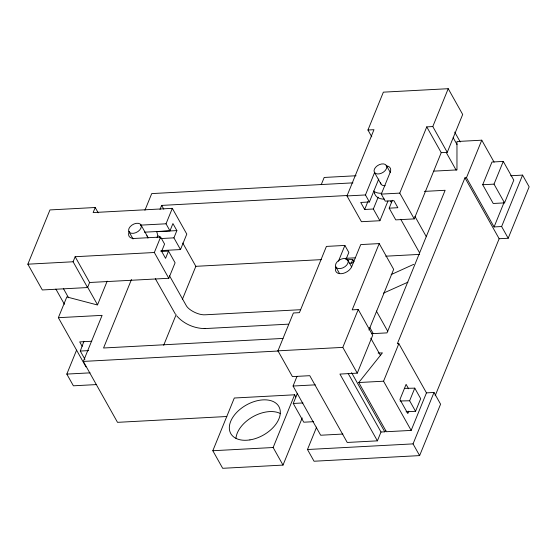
<?xml version="1.0" encoding="UTF-8"?>
<svg xmlns="http://www.w3.org/2000/svg" width="557" height="557" viewBox="0 0 557 557"><rect width="100%" height="100%" fill="white"/><g stroke="black" fill="none" stroke-linecap="round" stroke-linejoin="round"><path stroke-width="0.84" d="M84.936 359.335L80.292 351.049L83.933 341.302M89.614 282.496L168.792 278.277L154.331 252.502L75.153 256.721L89.614 282.496L87.56 287.544L42.311 289.96L27.85 264.185L49.963 209.926L95.205 207.51L98.185 212.816M87.56 287.544L73.092 261.769L75.153 256.721M95.205 207.51L93.151 212.558L172.329 208.339L186.79 234.107L180.496 249.564L160.91 250.608M85.973 366.896L58.36 317.692L66.819 296.944L97.475 304.985L107.181 281.16M96.653 384.567L73.385 385.806L66.812 374.088L76.567 350.151M226.817 416.504L117.513 422.338L83.327 361.416L102.098 315.359L58.36 317.692M144.924 210.268L151.72 193.592L352.943 182.856M131.459 279.517L103.553 347.993L282.998 338.426M160.019 209.432L161.655 205.408L347.164 195.514M154.331 252.502L160.632 237.045L134.237 238.452A9.051 5.667 -29.3 0 1 129.44 231.378M144.43 232.185L169.976 230.821L166.028 223.796L172.329 208.339M169.976 230.821L172.928 223.566L176.875 230.598L173.916 237.853L180.496 249.564M160.855 251.506L168.52 251.103L165.561 258.357L161.621 251.325L164.573 244.07L160.632 237.045M168.792 278.277L175.093 262.813L168.52 251.103M163.674 345.27L176.144 314.656M182.383 299.353L195.841 266.323L182.759 243.005M302.214 417.959L283.012 465.088L222.682 468.305L212.823 450.731L234.302 398.011L294.632 394.795L295.864 396.988M321.25 184.645L324.181 177.46L356.062 175.754M348.216 373.587L381.002 432.016L377.402 440.852L347.241 442.46L309.769 375.683L292.425 376.609L277.957 350.833L293.386 312.978L299.415 312.658L326.416 246.41L344.887 245.428L348.835 252.453L345.939 259.555M371.777 136.834L367.947 130.011L383.369 92.156L448.225 88.695L462.686 114.47L447.257 152.326L441.228 152.646L426.766 126.871L432.796 126.55L447.257 152.326M387.957 201.007L379.923 220.725L361.444 221.707L346.983 195.939L373.977 129.69L367.947 130.011M338.461 261.198L344.887 245.428M379.923 220.725L373.343 209.007L364.675 209.474L360.727 202.442L369.402 201.982L365.455 194.95L374.457 172.865A9.051 5.667 -29.3 0 1 374.652 172.433M364.675 209.474L367.885 201.585M342.91 434.049L320.672 435.233L293.066 386.029L296.951 376.483M369.402 201.982L378.398 179.897A9.051 5.667 -29.3 0 1 378.823 179.027M283.012 465.088L273.146 447.515L294.632 394.795M313.466 421.691L303.767 422.206L293.254 403.463L297.403 393.277M351.168 263.426L352.776 259.485L346.705 259.806M373.343 209.007L378.168 197.178M392.393 200.276L389.183 208.165L397.851 207.698L393.91 200.673L385.235 201.133L381.294 194.108L390.29 172.022M335.892 267.506A9.051 5.667 -29.3 0 0 341.107 273.71A9.051 5.667 -29.3 0 0 351.725 266.664L360.727 244.579L379.199 243.597L352.205 309.845L358.235 309.518L372.703 335.293L357.274 373.148L339.93 374.074L377.402 440.852M389.183 208.165L395.755 219.876L414.234 218.894L399.766 193.119L426.766 126.871M357.274 373.148L342.813 347.38L358.235 309.518M432.796 126.55L448.225 88.695M464.963 177.808L499.149 238.73L508.193 238.25L501.62 226.532L494.08 226.936L466.467 177.732L464.963 177.808L397.343 343.746L398.854 343.662L426.46 392.866L434.007 392.469L440.58 404.18L419.623 455.605L314.051 461.231L307.478 449.52L316.62 427.087M368.943 330.029L393.66 269.365L379.199 243.597M414.234 218.894L441.228 152.646M378.106 353.103L382.408 352.873L358.757 382.527L386.363 431.731L411.163 430.408L383.557 381.204L398.854 343.662M466.467 177.732L481.77 140.19L456.97 141.513L456.963 169.906L433.729 171.145M482.71 184.736L491.963 162.024L503.277 161.419L513.791 180.162L504.538 202.88L493.224 203.479L482.71 184.736L494.017 184.13L504.538 202.88M494.017 184.13L503.277 161.419M406.053 411.811L415.543 411.31L409.632 400.762L414.77 388.145L404.333 388.389M408.796 411.163L407.821 413.559L399.933 399.501L406.102 384.358L408.594 388.793M415.543 411.31L420.688 398.687L414.77 388.145M411.163 430.408L426.46 392.866M494.08 226.936L504.169 202.17M419.623 455.605L413.05 443.887L434.007 392.469M501.62 226.532L522.577 175.107L510.63 175.747M435.142 395.804L499.149 238.73M508.193 238.25L529.15 186.825L522.577 175.107M381.002 432.016L384.776 431.814L385.848 430.464M413.726 264.324L391.16 274.58M383.46 293.142L407.919 282.176M424.316 191.399L445.127 190.285L387.018 332.877L371.415 333.713M346.983 195.939L365.455 194.95M381.294 194.108L399.766 193.119M140.489 225.153L166.028 223.796M156.44 231.684L176.875 230.598M160.298 238.577L173.916 237.853M27.85 264.185L73.092 261.769M195.841 266.323L321.542 259.618M345.813 258.323L355.345 257.814M385.688 256.199L419.498 254.396M300.669 309.699L205.651 314.768C198.696 315.499 188.245 309.943 186.031 305.215L169.502 275.764M288.435 324.16L204.885 328.581M91.773 341.246L79.707 341.894L82.199 346.329M80.292 351.049L88.667 350.604M277.957 350.833L342.813 347.38M83.327 361.416L278.486 351.007M66.812 374.088L90.081 372.849M293.066 386.029L315.297 384.845M358.757 382.527L383.557 381.204M293.254 403.463L302.945 402.941M212.823 450.731L273.146 447.515M307.478 449.52L413.05 443.887M400.058 400.984L409.632 400.762M176.75 315.889C183.587 323.742 193.94 328.31 204.301 328.574M204.21 328.574L204.976 328.581M175.427 314.197L155.319 278.674M481.77 140.19L494.087 162.143M454.707 132.086L460.249 141.951M453.175 137.683L457.012 144.514M446.366 152.702L456.155 170.157M386.433 165.589A6.893 4.324 -29.3 0 1 379.171 173.888A6.893 4.324 -29.3 0 1 375.599 167.316A6.893 4.324 -29.3 0 1 386.433 165.589L390.13 172.176M414.937 216.388L426.377 236.774M374.374 172.273L380.946 183.991M390.589 201.174L391.439 202.685M400.762 219.298L419.407 252.523M352.776 259.485L354.008 261.679M347.867 260.23A6.893 4.324 -29.3 0 1 340.606 268.53A6.893 4.324 -29.3 0 1 337.034 261.957A6.893 4.324 -29.3 0 1 347.867 260.23L351.564 266.817M376.372 311.029L387.811 331.415M335.808 266.914L339.505 273.501M369.82 327.53L373.211 333.566M370.774 338.196L380.57 355.645M351.558 372.626L384.776 431.814M161.655 205.408L163.772 209.167M140.998 224.972A6.893 4.324 -29.3 0 1 133.736 233.272A6.893 4.324 -29.3 0 1 130.164 226.692A6.893 4.324 -29.3 0 1 140.998 224.972L147.57 236.683M128.932 231.656L133.046 238.974M87.247 286.493L97.468 304.7M63.463 288.658L68.567 297.765M55.888 289.104L64.41 304.282M386.085 165.819A9.051 5.667 -29.3 0 1 390.29 172.022M235.952 438.387A27.578 17.281 -29.3 0 1 253.15 416.594A27.578 17.281 -29.3 0 1 280.589 413.649M384.448 199.148A17.239 10.799 -29.3 0 1 374.68 193.669M374.589 193.349A17.239 10.799 -29.3 0 1 374.395 192.367M381.608 193.272A17.239 10.799 -29.3 0 1 373.552 191.016M158.501 235.736A17.239 10.799 -29.3 0 1 159.901 237.526M385.193 185.676A6.893 4.324 -29.3 0 1 380.786 183.636M380.703 183.385A6.893 4.324 -29.3 0 1 380.605 182.438M156.454 231.392A17.239 10.799 -29.3 0 1 157.13 237.721M349.594 263.273A17.239 10.799 -29.3 0 1 353.326 262.681M146.804 235.792A6.893 4.324 -29.3 0 1 147.911 238.09M249.912 439.898A27.578 17.281 -29.3 0 0 278.946 406.694A27.578 17.281 -29.3 0 0 235.618 413.593A27.578 17.281 -29.3 0 0 249.912 439.898"/></g></svg>
